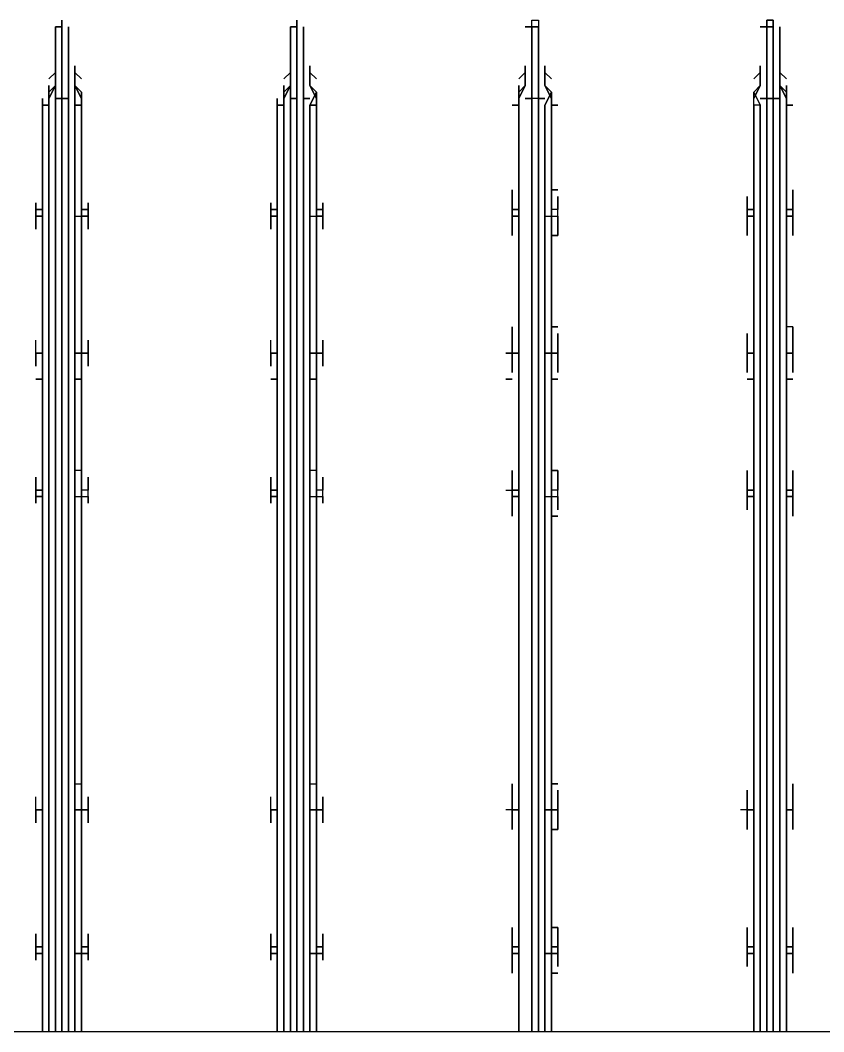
# Model space of a CAD drawing. Header units: metres. Extents: x 531759 to 532310, y 2674774 to 2675087.
# Drawn here: x 532120.488 to 532120.6583, y 2674973.2451 to 2674973.4595 of the extents above; entities that cross this region are included whole.
import ezdxf

# ---------------------------------------------------------------- set-up
doc = ezdxf.new("R2010")
doc.units = ezdxf.units.M
doc.header["$MEASUREMENT"] = 0
doc.layers.add('IDT', color=7, linetype='Continuous')

# ---------------------------------------------------------------- blocks, each defined once
blk = doc.blocks.new('IDT')
at = {"layer": 'IDT', "color": 0, "lineweight": 25}
for p, q in [((17.3158, 14.51376), (17.78054, 14.51376)), ((17.45688, 14.31735), (17.45688, 14.51376)), ((17.45688, 14.51376), (17.45688, 14.31735)), ((17.45688, 14.31735), (17.45688, 14.51376)), ((17.45688, 14.51376), (17.45688, 14.31735)), ((17.45827, 14.51376), (17.45827, 14.31597)), ((17.45827, 14.31597), (17.45827, 14.51376)), ((17.45965, 14.31597), (17.45965, 14.51376)), ((17.45965, 14.51376), (17.45965, 14.31597)), ((17.46103, 14.31597), (17.46103, 14.51376)), ((17.46103, 14.51376), (17.46103, 14.31597)), ((17.46103, 14.31597), (17.46103, 14.51376)), ((17.46103, 14.51376), (17.46103, 14.31597)), ((17.46242, 14.31735), (17.46242, 14.51376)), ((17.46242, 14.51376), (17.46242, 14.31735)), ((17.4638, 14.31735), (17.4638, 14.51376)), ((17.4638, 14.51376), (17.4638, 14.31735)), ((17.50668, 14.31735), (17.50668, 14.51376)), ((17.50668, 14.51376), (17.50668, 14.31735)), ((17.50806, 14.51376), (17.50806, 14.31735)), ((17.50806, 14.31735), (17.50806, 14.51376)), ((17.50944, 14.51376), (17.50944, 14.31597)), ((17.50944, 14.31597), (17.50944, 14.51376)), ((17.50944, 14.51376), (17.50944, 14.31597)), ((17.50944, 14.51376), (17.50944, 14.31597)), ((17.51083, 14.31597), (17.51083, 14.51376)), ((17.51083, 14.51376), (17.51083, 14.31597)), ((17.51083, 14.51376), (17.51083, 14.31597)), ((17.51083, 14.31597), (17.51083, 14.51376)), ((17.51359, 14.31735), (17.51359, 14.51376)), ((17.51359, 14.51376), (17.51359, 14.31735)), ((17.51359, 14.31735), (17.51359, 14.51376)), ((17.51359, 14.51376), (17.51359, 14.31735)), ((17.55647, 14.31735), (17.55647, 14.51376)), ((17.55647, 14.51376), (17.55647, 14.31735)), ((17.55785, 14.31735), (17.55785, 14.51376)), ((17.55785, 14.51376), (17.55785, 14.31735)), ((17.55924, 14.31597), (17.55924, 14.51376)), ((17.55924, 14.51376), (17.55924, 14.31597)), ((17.56062, 14.51376), (17.56062, 14.31597)), ((17.56062, 14.31597), (17.56062, 14.51376)), ((17.56062, 14.51376), (17.56062, 14.31597)), ((17.56062, 14.31597), (17.56062, 14.51376)), ((17.562, 14.31597), (17.562, 14.51376)), ((17.562, 14.51376), (17.562, 14.31597)), ((17.56339, 14.51376), (17.56339, 14.31735)), ((17.56339, 14.31735), (17.56339, 14.51376)), ((17.56477, 14.31735), (17.56477, 14.51376)), ((17.56477, 14.51376), (17.56477, 14.31735)), ((17.60626, 14.31735), (17.60626, 14.51376)), ((17.60626, 14.51376), (17.60626, 14.31735)), ((17.60765, 14.31735), (17.60765, 14.51376)), ((17.60765, 14.51376), (17.60765, 14.31735)), ((17.60903, 14.31597), (17.60903, 14.51376)), ((17.60903, 14.51376), (17.60903, 14.31597)), ((17.61041, 14.51376), (17.61041, 14.31597)), ((17.61041, 14.31597), (17.61041, 14.51376)), ((17.61041, 14.51376), (17.61041, 14.31597)), ((17.61041, 14.31597), (17.61041, 14.51376)), ((17.6118, 14.31597), (17.6118, 14.51376)), ((17.6118, 14.51376), (17.6118, 14.31597)), ((17.61318, 14.51376), (17.61318, 14.31735)), ((17.61318, 14.31735), (17.61318, 14.51376)), ((17.61456, 14.31735), (17.61456, 14.51376)), ((17.61456, 14.51376), (17.61456, 14.31735)), ((17.4555, 14.49716), (17.4555, 14.50131)), ((17.4555, 14.50131), (17.4555, 14.49716)), ((17.4638, 14.49716), (17.4638, 14.50131)), ((17.4638, 14.50131), (17.4638, 14.49578)), ((17.50668, 14.50131), (17.50529, 14.50131)), ((17.50529, 14.50131), (17.50668, 14.50131)), ((17.50668, 14.50131), (17.50668, 14.49716)), ((17.50668, 14.49716), (17.50668, 14.50131)), ((17.51498, 14.49716), (17.51498, 14.50131)), ((17.51498, 14.50131), (17.51498, 14.49716)), ((17.55647, 14.49716), (17.55647, 14.50131)), ((17.55647, 14.50131), (17.55647, 14.49716)), ((17.56477, 14.49578), (17.56477, 14.50131)), ((17.56477, 14.50131), (17.56477, 14.49716)), ((17.60626, 14.49716), (17.60626, 14.50131)), ((17.60626, 14.50131), (17.60626, 14.49716)), ((17.61456, 14.49578), (17.61456, 14.50131)), ((17.61456, 14.50131), (17.61456, 14.49716)), ((17.4555, 14.49855), (17.4555, 14.49993)), ((17.4555, 14.49993), (17.4555, 14.49855)), ((17.46518, 14.49855), (17.46518, 14.49993)), ((17.46518, 14.49993), (17.46518, 14.49855)), ((17.50529, 14.49855), (17.50529, 14.49993)), ((17.50529, 14.49993), (17.50529, 14.49855)), ((17.51498, 14.49993), (17.51498, 14.49855)), ((17.51498, 14.49855), (17.51498, 14.49993)), ((17.55647, 14.49855), (17.55647, 14.49993)), ((17.55647, 14.49993), (17.55647, 14.49855)), ((17.56477, 14.49993), (17.56477, 14.49855)), ((17.56477, 14.49855), (17.56477, 14.49993)), ((17.60626, 14.49855), (17.60626, 14.49993)), ((17.60626, 14.49993), (17.60626, 14.49855)), ((17.61456, 14.49993), (17.61456, 14.49855)), ((17.61456, 14.49855), (17.61456, 14.49993)), ((17.4555, 14.49855), (17.4555, 14.49716)), ((17.4555, 14.49716), (17.4555, 14.49855)), ((17.4555, 14.49301), (17.4555, 14.49716)), ((17.4555, 14.49716), (17.45688, 14.49716)), ((17.45688, 14.49716), (17.4555, 14.49716)), ((17.4555, 14.49716), (17.45688, 14.49716)), ((17.45688, 14.49716), (17.4555, 14.49716)), ((17.4555, 14.49716), (17.4555, 14.49578)), ((17.4555, 14.49716), (17.4555, 14.49578)), ((17.4555, 14.49578), (17.4555, 14.49716)), ((17.4638, 14.49578), (17.4638, 14.49716)), ((17.4638, 14.49716), (17.46518, 14.49716)), ((17.46518, 14.49716), (17.4638, 14.49716)), ((17.46518, 14.49716), (17.46518, 14.49855)), ((17.46518, 14.49855), (17.46518, 14.49716)), ((17.46518, 14.49578), (17.46518, 14.49716)), ((17.46518, 14.49716), (17.46518, 14.49578)), ((17.50529, 14.49855), (17.50529, 14.49716)), ((17.50529, 14.49716), (17.50529, 14.49855)), ((17.50529, 14.49578), (17.50529, 14.49716)), ((17.50529, 14.49716), (17.50529, 14.49578)), ((17.50668, 14.49716), (17.50529, 14.49716)), ((17.50529, 14.49716), (17.50668, 14.49716)), ((17.50668, 14.49163), (17.50668, 14.49716)), ((17.50668, 14.49716), (17.50806, 14.49716)), ((17.50806, 14.49716), (17.50668, 14.49716)), ((17.50668, 14.49716), (17.50668, 14.49163)), ((17.51359, 14.49716), (17.51498, 14.49716)), ((17.51498, 14.49716), (17.51359, 14.49716)), ((17.51498, 14.49578), (17.51498, 14.49855)), ((17.51498, 14.49855), (17.51498, 14.49716)), ((17.51498, 14.49716), (17.51498, 14.49578)), ((17.51498, 14.49716), (17.51498, 14.49578)), ((17.51498, 14.49301), (17.51498, 14.49716)), ((17.55509, 14.49716), (17.55509, 14.49855)), ((17.55509, 14.49855), (17.55509, 14.49716)), ((17.55509, 14.49578), (17.55509, 14.49716)), ((17.55509, 14.49716), (17.55647, 14.49716)), ((17.55647, 14.49716), (17.55509, 14.49716)), ((17.55509, 14.49716), (17.55509, 14.49578)), ((17.55785, 14.49716), (17.55647, 14.49716)), ((17.55647, 14.49716), (17.55785, 14.49716)), ((17.55647, 14.49716), (17.55647, 14.49163)), ((17.55647, 14.49163), (17.55647, 14.49716)), ((17.56477, 14.49716), (17.56477, 14.49578)), ((17.56477, 14.49716), (17.56615, 14.49716)), ((17.56615, 14.49716), (17.56477, 14.49716)), ((17.56615, 14.49716), (17.56615, 14.49855)), ((17.56615, 14.49855), (17.56615, 14.49716)), ((17.56615, 14.49578), (17.56615, 14.49716)), ((17.56615, 14.49716), (17.56615, 14.49578)), ((17.60488, 14.49716), (17.60488, 14.49855)), ((17.60488, 14.49855), (17.60488, 14.49716)), ((17.60488, 14.49578), (17.60488, 14.49716)), ((17.60488, 14.49716), (17.60626, 14.49716)), ((17.60626, 14.49716), (17.60488, 14.49716)), ((17.60488, 14.49716), (17.60488, 14.49578)), ((17.60765, 14.49716), (17.60626, 14.49716)), ((17.60626, 14.49716), (17.60765, 14.49716)), ((17.60626, 14.49716), (17.60626, 14.49163)), ((17.60626, 14.49163), (17.60626, 14.49716)), ((17.61456, 14.49716), (17.61456, 14.49578)), ((17.61456, 14.49716), (17.61595, 14.49716)), ((17.61595, 14.49716), (17.61456, 14.49716)), ((17.61595, 14.49716), (17.61595, 14.49855)), ((17.61595, 14.49855), (17.61595, 14.49716)), ((17.61595, 14.49578), (17.61595, 14.49716)), ((17.61595, 14.49716), (17.61595, 14.49578)), ((17.4555, 14.49163), (17.4555, 14.49578)), ((17.4555, 14.49578), (17.4555, 14.49163)), ((17.4555, 14.49578), (17.4555, 14.49301)), ((17.4555, 14.49578), (17.45688, 14.49578)), ((17.45688, 14.49578), (17.4555, 14.49578)), ((17.4638, 14.49163), (17.4638, 14.49578)), ((17.4638, 14.49578), (17.46518, 14.49578)), ((17.46518, 14.49578), (17.4638, 14.49578)), ((17.4638, 14.49578), (17.4638, 14.49163)), ((17.46518, 14.49301), (17.46518, 14.49578)), ((17.46518, 14.49578), (17.46518, 14.49301)), ((17.50668, 14.49578), (17.50529, 14.49578)), ((17.50529, 14.49578), (17.50529, 14.49301)), ((17.50529, 14.49301), (17.50529, 14.49578)), ((17.50529, 14.49578), (17.50668, 14.49578)), ((17.51498, 14.49578), (17.51359, 14.49578)), ((17.51359, 14.49578), (17.51498, 14.49578)), ((17.51498, 14.49578), (17.51498, 14.49163)), ((17.51498, 14.49301), (17.51498, 14.49578)), ((17.51498, 14.49578), (17.51498, 14.49163)), ((17.55647, 14.49578), (17.55509, 14.49578)), ((17.55509, 14.49578), (17.55509, 14.49301)), ((17.55509, 14.49301), (17.55509, 14.49578)), ((17.55509, 14.49578), (17.55647, 14.49578)), ((17.56477, 14.49578), (17.56615, 14.49578)), ((17.56615, 14.49578), (17.56477, 14.49578)), ((17.56477, 14.49578), (17.56477, 14.49163)), ((17.56477, 14.49163), (17.56477, 14.49578)), ((17.56615, 14.49301), (17.56615, 14.49578)), ((17.56615, 14.49578), (17.56615, 14.49301)), ((17.60626, 14.49578), (17.60488, 14.49578)), ((17.60488, 14.49578), (17.60488, 14.49301)), ((17.60488, 14.49301), (17.60488, 14.49578)), ((17.60488, 14.49578), (17.60626, 14.49578)), ((17.61456, 14.49578), (17.61595, 14.49578)), ((17.61595, 14.49578), (17.61456, 14.49578)), ((17.61456, 14.49578), (17.61456, 14.49163)), ((17.61456, 14.49163), (17.61456, 14.49578)), ((17.61595, 14.49301), (17.61595, 14.49578)), ((17.61595, 14.49578), (17.61595, 14.49301)), ((17.4555, 14.49163), (17.4555, 14.49301)), ((17.4555, 14.49301), (17.4555, 14.49163)), ((17.46518, 14.49301), (17.46518, 14.49163)), ((17.46518, 14.49163), (17.46518, 14.49301)), ((17.50529, 14.49301), (17.50529, 14.49163)), ((17.50529, 14.49163), (17.50529, 14.49301)), ((17.51498, 14.49163), (17.51498, 14.49301)), ((17.51498, 14.49163), (17.51498, 14.49301)), ((17.55647, 14.49163), (17.55647, 14.49301)), ((17.55647, 14.49301), (17.55647, 14.49163)), ((17.56477, 14.49301), (17.56477, 14.49163)), ((17.56477, 14.49163), (17.56477, 14.49301)), ((17.60626, 14.49163), (17.60626, 14.49301)), ((17.60626, 14.49301), (17.60626, 14.49163)), ((17.61456, 14.49301), (17.61456, 14.49163)), ((17.61456, 14.49163), (17.61456, 14.49301)), ((17.50529, 14.49163), (17.50668, 14.49163)), ((17.50668, 14.49163), (17.50529, 14.49163)), ((17.4555, 14.46673), (17.4555, 14.47088)), ((17.4555, 14.47088), (17.4555, 14.46673)), ((17.4555, 14.4695), (17.4555, 14.47088)), ((17.4555, 14.47088), (17.4555, 14.4695)), ((17.4555, 14.4695), (17.4555, 14.46673)), ((17.4555, 14.46673), (17.4555, 14.4695)), ((17.4638, 14.46673), (17.4638, 14.47088)), ((17.4638, 14.47088), (17.4638, 14.46673)), ((17.46518, 14.4695), (17.46518, 14.47088)), ((17.46518, 14.47088), (17.46518, 14.4695)), ((17.46518, 14.46673), (17.46518, 14.4695)), ((17.46518, 14.4695), (17.46518, 14.46673)), ((17.50668, 14.47088), (17.50529, 14.47088)), ((17.50529, 14.47088), (17.50668, 14.47088)), ((17.50529, 14.4695), (17.50529, 14.47088)), ((17.50529, 14.47088), (17.50529, 14.4695)), ((17.50529, 14.4695), (17.50529, 14.46673)), ((17.50529, 14.46673), (17.50529, 14.4695)), ((17.50668, 14.47088), (17.50668, 14.46673)), ((17.50668, 14.46673), (17.50668, 14.47088)), ((17.51498, 14.46673), (17.51498, 14.47088)), ((17.51498, 14.47088), (17.51498, 14.4695)), ((17.51498, 14.4695), (17.51498, 14.47088)), ((17.51498, 14.47088), (17.51498, 14.46673)), ((17.51498, 14.46673), (17.51498, 14.4695)), ((17.51498, 14.4695), (17.51498, 14.46673)), ((17.55509, 14.46673), (17.55509, 14.4695)), ((17.55509, 14.4695), (17.55509, 14.46673)), ((17.55647, 14.4695), (17.55647, 14.47088)), ((17.55647, 14.47088), (17.55647, 14.46673)), ((17.55647, 14.46673), (17.55647, 14.47088)), ((17.55647, 14.47088), (17.55647, 14.4695)), ((17.56477, 14.47088), (17.56477, 14.4695)), ((17.56477, 14.4695), (17.56477, 14.47088)), ((17.56477, 14.46673), (17.56477, 14.47088)), ((17.56477, 14.47088), (17.56477, 14.46673)), ((17.56615, 14.46673), (17.56615, 14.4695)), ((17.56615, 14.4695), (17.56615, 14.46673)), ((17.60488, 14.46673), (17.60488, 14.4695)), ((17.60488, 14.4695), (17.60488, 14.46673)), ((17.60626, 14.4695), (17.60626, 14.47088)), ((17.60626, 14.47088), (17.60626, 14.46673)), ((17.60626, 14.46673), (17.60626, 14.47088)), ((17.60626, 14.47088), (17.60626, 14.4695)), ((17.61456, 14.47088), (17.61456, 14.4695)), ((17.61456, 14.4695), (17.61456, 14.47088)), ((17.61456, 14.46673), (17.61456, 14.47088)), ((17.61456, 14.47088), (17.61456, 14.46673)), ((17.61595, 14.46673), (17.61595, 14.4695)), ((17.61595, 14.4695), (17.61595, 14.46673)), ((17.45688, 14.46673), (17.4555, 14.46673)), ((17.4555, 14.46673), (17.45688, 14.46673)), ((17.4555, 14.46673), (17.45688, 14.46673)), ((17.4555, 14.46673), (17.45688, 14.46673)), ((17.4555, 14.46673), (17.4555, 14.4612)), ((17.4555, 14.4612), (17.4555, 14.46673)), ((17.4555, 14.46673), (17.45688, 14.46673)), ((17.45688, 14.46673), (17.4555, 14.46673)), ((17.4555, 14.46673), (17.4555, 14.46397)), ((17.4555, 14.46397), (17.4555, 14.46673)), ((17.4555, 14.46673), (17.45688, 14.46673)), ((17.4555, 14.46673), (17.45688, 14.46673)), ((17.4638, 14.4612), (17.4638, 14.46673)), ((17.4638, 14.46673), (17.4638, 14.4612)), ((17.46518, 14.46673), (17.4638, 14.46673)), ((17.4638, 14.46673), (17.46518, 14.46673)), ((17.46518, 14.46673), (17.4638, 14.46673)), ((17.4638, 14.46673), (17.46518, 14.46673)), ((17.46518, 14.46673), (17.46518, 14.46397)), ((17.46518, 14.46397), (17.46518, 14.46673)), ((17.46518, 14.46673), (17.46657, 14.46673)), ((17.50668, 14.46673), (17.50529, 14.46673)), ((17.50529, 14.46673), (17.50668, 14.46673)), ((17.50529, 14.46397), (17.50529, 14.46673)), ((17.50529, 14.46673), (17.50668, 14.46673)), ((17.50668, 14.46673), (17.50529, 14.46673)), ((17.50529, 14.46673), (17.50529, 14.46397)), ((17.50668, 14.46673), (17.50806, 14.46673)), ((17.50806, 14.46673), (17.50668, 14.46673)), ((17.50668, 14.4612), (17.50668, 14.46673)), ((17.50668, 14.46673), (17.50806, 14.46673)), ((17.50806, 14.46673), (17.50668, 14.46673)), ((17.50668, 14.46673), (17.50668, 14.4612)), ((17.51359, 14.46673), (17.51498, 14.46673)), ((17.51498, 14.46673), (17.51359, 14.46673)), ((17.51359, 14.46673), (17.51498, 14.46673)), ((17.51498, 14.46673), (17.51359, 14.46673)), ((17.51498, 14.46673), (17.51498, 14.4612)), ((17.51498, 14.4612), (17.51498, 14.46673)), ((17.51498, 14.46673), (17.51636, 14.46673)), ((17.51498, 14.46673), (17.51498, 14.46397)), ((17.51498, 14.46673), (17.51636, 14.46673)), ((17.51498, 14.46673), (17.51498, 14.46397)), ((17.55509, 14.46397), (17.55509, 14.46673)), ((17.55509, 14.46673), (17.55647, 14.46673)), ((17.55647, 14.46673), (17.55509, 14.46673)), ((17.55509, 14.46673), (17.55509, 14.46397)), ((17.55647, 14.46673), (17.55509, 14.46673)), ((17.55509, 14.46673), (17.55647, 14.46673)), ((17.55647, 14.46673), (17.55785, 14.46673)), ((17.55785, 14.46673), (17.55647, 14.46673)), ((17.55647, 14.4612), (17.55647, 14.46673)), ((17.55647, 14.46673), (17.55785, 14.46673)), ((17.55785, 14.46673), (17.55647, 14.46673)), ((17.55647, 14.46673), (17.55647, 14.4612)), ((17.56477, 14.46673), (17.56615, 14.46673)), ((17.56615, 14.46673), (17.56477, 14.46673)), ((17.56477, 14.46673), (17.56477, 14.4612)), ((17.56477, 14.4612), (17.56477, 14.46673)), ((17.56615, 14.46673), (17.56477, 14.46673)), ((17.56477, 14.46673), (17.56615, 14.46673)), ((17.56615, 14.46673), (17.56477, 14.46673)), ((17.56615, 14.46673), (17.56615, 14.46397)), ((17.56615, 14.46673), (17.56615, 14.46397)), ((17.60488, 14.46397), (17.60488, 14.46673)), ((17.60488, 14.46673), (17.60626, 14.46673)), ((17.60626, 14.46673), (17.60488, 14.46673)), ((17.60488, 14.46673), (17.60488, 14.46397)), ((17.60626, 14.46673), (17.60488, 14.46673)), ((17.60488, 14.46673), (17.60626, 14.46673)), ((17.60626, 14.46673), (17.60765, 14.46673)), ((17.60765, 14.46673), (17.60626, 14.46673)), ((17.60626, 14.4612), (17.60626, 14.46673)), ((17.60626, 14.46673), (17.60765, 14.46673)), ((17.60765, 14.46673), (17.60626, 14.46673)), ((17.60626, 14.46673), (17.60626, 14.4612)), ((17.61456, 14.46673), (17.61595, 14.46673)), ((17.61595, 14.46673), (17.61456, 14.46673)), ((17.61456, 14.46673), (17.61456, 14.4612)), ((17.61456, 14.4612), (17.61456, 14.46673)), ((17.61595, 14.46673), (17.61456, 14.46673)), ((17.61456, 14.46673), (17.61595, 14.46673)), ((17.61595, 14.46673), (17.61456, 14.46673)), ((17.61595, 14.46673), (17.61595, 14.46397)), ((17.61595, 14.46673), (17.61595, 14.46397)), ((17.4555, 14.46397), (17.4555, 14.46258)), ((17.4555, 14.46258), (17.4555, 14.46397)), ((17.46518, 14.46397), (17.46518, 14.46258)), ((17.46518, 14.46258), (17.46518, 14.46397)), ((17.50529, 14.46397), (17.50529, 14.46258)), ((17.50529, 14.46258), (17.50529, 14.46397)), ((17.51498, 14.46258), (17.51498, 14.46397)), ((17.51498, 14.46258), (17.51498, 14.46397)), ((17.55647, 14.46258), (17.55647, 14.46397)), ((17.55647, 14.46397), (17.55647, 14.46258)), ((17.56477, 14.46397), (17.56477, 14.46258)), ((17.56477, 14.46258), (17.56477, 14.46397)), ((17.60626, 14.46258), (17.60626, 14.46397)), ((17.60626, 14.46397), (17.60626, 14.46258)), ((17.61456, 14.46397), (17.61456, 14.46258)), ((17.61456, 14.46258), (17.61456, 14.46397)), ((17.50668, 14.4612), (17.50529, 14.4612)), ((17.50529, 14.4612), (17.50668, 14.4612)), ((17.55785, 14.4612), (17.55647, 14.4612)), ((17.60765, 14.4612), (17.60626, 14.4612)), ((17.4555, 14.40034), (17.4555, 14.40449)), ((17.4555, 14.40449), (17.4555, 14.40034)), ((17.4555, 14.40172), (17.4555, 14.40311)), ((17.4555, 14.40311), (17.4555, 14.40172)), ((17.4638, 14.40034), (17.4638, 14.40449)), ((17.4638, 14.40449), (17.4638, 14.40034)), ((17.46518, 14.40172), (17.46518, 14.40311)), ((17.46518, 14.40311), (17.46518, 14.40172)), ((17.50668, 14.40449), (17.50529, 14.40449)), ((17.50529, 14.40449), (17.50668, 14.40449)), ((17.50529, 14.40172), (17.50529, 14.40311)), ((17.50529, 14.40311), (17.50529, 14.40172)), ((17.50668, 14.40034), (17.50668, 14.40449)), ((17.50668, 14.40449), (17.50668, 14.40034)), ((17.51498, 14.40034), (17.51498, 14.40449)), ((17.51498, 14.40449), (17.51498, 14.40034)), ((17.51498, 14.40311), (17.51498, 14.40172)), ((17.51498, 14.40172), (17.51498, 14.40311)), ((17.55647, 14.40034), (17.55647, 14.40449)), ((17.55647, 14.40449), (17.55647, 14.40034)), ((17.55647, 14.40172), (17.55647, 14.40311)), ((17.55647, 14.40311), (17.55647, 14.40172)), ((17.56477, 14.40034), (17.56477, 14.40449)), ((17.56477, 14.40449), (17.56477, 14.40034)), ((17.56477, 14.40311), (17.56477, 14.40172)), ((17.56477, 14.40172), (17.56477, 14.40311)), ((17.60626, 14.40034), (17.60626, 14.40449)), ((17.60626, 14.40449), (17.60626, 14.40034)), ((17.60626, 14.40172), (17.60626, 14.40311)), ((17.60626, 14.40311), (17.60626, 14.40172)), ((17.61456, 14.40034), (17.61456, 14.40449)), ((17.61456, 14.40449), (17.61456, 14.40034)), ((17.61456, 14.40311), (17.61456, 14.40172)), ((17.61456, 14.40172), (17.61456, 14.40311)), ((17.4555, 14.40172), (17.4555, 14.40034)), ((17.4555, 14.40034), (17.4555, 14.40172)), ((17.46518, 14.40034), (17.46518, 14.40172)), ((17.46518, 14.40172), (17.46518, 14.40034)), ((17.50529, 14.40172), (17.50529, 14.40034)), ((17.50529, 14.40034), (17.50529, 14.40172)), ((17.51498, 14.40034), (17.51498, 14.40172)), ((17.51498, 14.40172), (17.51498, 14.40034)), ((17.55509, 14.40034), (17.55509, 14.40172)), ((17.55509, 14.40172), (17.55509, 14.40034)), ((17.56615, 14.40034), (17.56615, 14.40172)), ((17.56615, 14.40172), (17.56615, 14.40034)), ((17.60488, 14.40034), (17.60488, 14.40172)), ((17.60488, 14.40172), (17.60488, 14.40034)), ((17.61595, 14.40034), (17.61595, 14.40172)), ((17.61595, 14.40172), (17.61595, 14.40034)), ((17.4555, 14.39896), (17.4555, 14.40034)), ((17.4555, 14.40034), (17.45688, 14.40034)), ((17.45688, 14.40034), (17.4555, 14.40034)), ((17.4555, 14.40034), (17.45688, 14.40034)), ((17.45688, 14.40034), (17.4555, 14.40034)), ((17.4555, 14.40034), (17.4555, 14.39896)), ((17.4555, 14.40034), (17.4555, 14.39896)), ((17.4555, 14.39896), (17.4555, 14.40034)), ((17.4555, 14.39481), (17.4555, 14.39896)), ((17.4555, 14.39896), (17.4555, 14.39619)), ((17.4555, 14.39896), (17.45688, 14.39896)), ((17.45688, 14.39896), (17.4555, 14.39896)), ((17.4555, 14.39896), (17.4555, 14.39481)), ((17.4555, 14.39619), (17.4555, 14.39896)), ((17.4638, 14.39896), (17.4638, 14.40034)), ((17.4638, 14.40034), (17.4638, 14.39896)), ((17.4638, 14.40034), (17.46518, 14.40034)), ((17.46518, 14.40034), (17.4638, 14.40034)), ((17.4638, 14.39481), (17.4638, 14.39896)), ((17.4638, 14.39896), (17.46518, 14.39896)), ((17.46518, 14.39896), (17.4638, 14.39896)), ((17.4638, 14.39896), (17.4638, 14.39481)), ((17.46518, 14.39896), (17.46518, 14.40034)), ((17.46518, 14.40034), (17.46518, 14.39896)), ((17.46518, 14.39619), (17.46518, 14.39896)), ((17.46518, 14.39896), (17.46518, 14.39619)), ((17.50668, 14.40034), (17.50529, 14.40034)), ((17.50529, 14.40034), (17.50529, 14.39896)), ((17.50668, 14.40034), (17.50529, 14.40034)), ((17.50529, 14.40034), (17.50529, 14.39896)), ((17.50529, 14.39619), (17.50529, 14.39896)), ((17.50529, 14.39896), (17.50529, 14.39619)), ((17.50529, 14.39896), (17.50668, 14.39896)), ((17.50529, 14.39896), (17.50668, 14.39896)), ((17.50806, 14.40034), (17.50668, 14.40034)), ((17.50668, 14.39896), (17.50668, 14.40034)), ((17.50668, 14.39896), (17.50668, 14.40034)), ((17.50668, 14.39481), (17.50668, 14.39896)), ((17.50668, 14.39896), (17.50668, 14.39481)), ((17.51359, 14.40034), (17.51498, 14.40034)), ((17.51498, 14.40034), (17.51359, 14.40034)), ((17.51498, 14.39896), (17.51359, 14.39896)), ((17.51359, 14.39896), (17.51498, 14.39896)), ((17.51498, 14.39896), (17.51498, 14.40034)), ((17.51498, 14.40034), (17.51498, 14.39896)), ((17.51498, 14.39896), (17.51498, 14.40034)), ((17.51498, 14.40034), (17.51498, 14.39896)), ((17.51636, 14.39896), (17.51498, 14.39896)), ((17.51498, 14.39896), (17.51498, 14.39619)), ((17.51498, 14.39481), (17.51498, 14.39896)), ((17.51498, 14.39896), (17.51498, 14.39619)), ((17.51498, 14.39481), (17.51498, 14.39896)), ((17.55647, 14.40034), (17.55509, 14.40034)), ((17.55509, 14.40034), (17.55509, 14.39896)), ((17.55647, 14.40034), (17.55509, 14.40034)), ((17.55509, 14.40034), (17.55509, 14.39896)), ((17.55509, 14.39896), (17.55647, 14.39896)), ((17.55509, 14.39896), (17.55647, 14.39896)), ((17.55509, 14.39619), (17.55509, 14.39896)), ((17.55509, 14.39896), (17.55509, 14.39619)), ((17.55785, 14.40034), (17.55647, 14.40034)), ((17.55647, 14.39896), (17.55647, 14.40034)), ((17.55647, 14.40034), (17.55647, 14.39896)), ((17.55647, 14.39896), (17.55647, 14.39481)), ((17.55647, 14.39896), (17.55647, 14.39481)), ((17.56477, 14.40034), (17.56615, 14.40034)), ((17.56615, 14.40034), (17.56477, 14.40034)), ((17.56477, 14.40034), (17.56477, 14.39481)), ((17.56477, 14.39896), (17.56477, 14.40034)), ((17.56615, 14.39896), (17.56477, 14.39896)), ((17.56477, 14.39896), (17.56615, 14.39896)), ((17.56477, 14.39481), (17.56477, 14.39896)), ((17.56615, 14.40034), (17.56615, 14.39896)), ((17.56615, 14.39896), (17.56615, 14.40034)), ((17.56615, 14.39619), (17.56615, 14.39896)), ((17.56615, 14.39896), (17.56615, 14.39619)), ((17.60626, 14.40034), (17.60488, 14.40034)), ((17.60488, 14.40034), (17.60488, 14.39896)), ((17.60626, 14.40034), (17.60488, 14.40034)), ((17.60488, 14.40034), (17.60488, 14.39896)), ((17.60488, 14.39896), (17.60626, 14.39896)), ((17.60488, 14.39896), (17.60626, 14.39896)), ((17.60488, 14.39619), (17.60488, 14.39896)), ((17.60488, 14.39896), (17.60488, 14.39619)), ((17.60765, 14.40034), (17.60626, 14.40034)), ((17.60626, 14.39896), (17.60626, 14.40034)), ((17.60626, 14.40034), (17.60626, 14.39896)), ((17.60626, 14.39896), (17.60626, 14.39481)), ((17.60626, 14.39896), (17.60626, 14.39481)), ((17.61456, 14.40034), (17.61595, 14.40034)), ((17.61595, 14.40034), (17.61456, 14.40034)), ((17.61456, 14.40034), (17.61456, 14.39481)), ((17.61456, 14.39896), (17.61456, 14.40034)), ((17.61595, 14.39896), (17.61456, 14.39896)), ((17.61456, 14.39896), (17.61595, 14.39896)), ((17.61456, 14.39481), (17.61456, 14.39896)), ((17.61595, 14.40034), (17.61595, 14.39896)), ((17.61595, 14.39896), (17.61595, 14.40034)), ((17.61595, 14.39619), (17.61595, 14.39896)), ((17.61595, 14.39896), (17.61595, 14.39619)), ((17.4555, 14.39619), (17.4555, 14.39481)), ((17.4555, 14.39481), (17.4555, 14.39619)), ((17.46518, 14.39619), (17.46518, 14.39481)), ((17.46518, 14.39481), (17.46518, 14.39619)), ((17.50529, 14.39481), (17.50529, 14.39619)), ((17.50529, 14.39619), (17.50529, 14.39481)), ((17.51498, 14.39619), (17.51498, 14.39481)), ((17.51498, 14.39619), (17.51498, 14.39481)), ((17.55647, 14.39481), (17.55647, 14.39619)), ((17.55647, 14.39619), (17.55647, 14.39481)), ((17.56477, 14.39619), (17.56477, 14.39481)), ((17.56477, 14.39481), (17.56477, 14.39619)), ((17.60626, 14.39481), (17.60626, 14.39619)), ((17.60626, 14.39619), (17.60626, 14.39481)), ((17.61456, 14.39619), (17.61456, 14.39481)), ((17.61456, 14.39481), (17.61456, 14.39619)), ((17.50529, 14.39481), (17.50668, 14.39481)), ((17.50668, 14.39481), (17.50529, 14.39481)), ((17.55647, 14.39481), (17.55785, 14.39481)), ((17.60626, 14.39481), (17.60765, 14.39481)), ((17.45688, 14.37544), (17.4555, 14.37544)), ((17.4555, 14.37544), (17.45688, 14.37544)), ((17.46518, 14.37544), (17.4638, 14.37544)), ((17.4638, 14.37544), (17.46518, 14.37544)), ((17.50668, 14.37544), (17.50529, 14.37544)), ((17.50529, 14.37544), (17.50668, 14.37544)), ((17.51636, 14.37544), (17.51498, 14.37544)), ((17.51498, 14.37544), (17.51636, 14.37544)), ((17.55785, 14.37544), (17.55647, 14.37544)), ((17.55647, 14.37544), (17.55785, 14.37544)), ((17.56615, 14.37544), (17.56477, 14.37544)), ((17.56477, 14.37544), (17.56615, 14.37544)), ((17.60765, 14.37544), (17.60626, 14.37544)), ((17.60626, 14.37544), (17.60765, 14.37544)), ((17.61595, 14.37544), (17.61456, 14.37544)), ((17.61456, 14.37544), (17.61595, 14.37544)), ((17.4555, 14.37268), (17.4555, 14.37406)), ((17.4555, 14.37406), (17.4555, 14.36991)), ((17.4555, 14.36991), (17.4555, 14.37406)), ((17.4555, 14.37406), (17.4555, 14.37268)), ((17.4555, 14.36991), (17.4555, 14.37268)), ((17.4555, 14.37268), (17.4555, 14.36991)), ((17.4638, 14.36991), (17.4638, 14.37406)), ((17.4638, 14.37406), (17.4638, 14.36991)), ((17.46518, 14.37406), (17.46518, 14.37268)), ((17.46518, 14.37268), (17.46518, 14.37406)), ((17.46518, 14.36991), (17.46518, 14.37268)), ((17.46518, 14.37268), (17.46518, 14.36991)), ((17.50529, 14.37268), (17.50529, 14.37406)), ((17.50529, 14.37406), (17.50529, 14.37268)), ((17.50529, 14.37268), (17.50529, 14.36991)), ((17.50529, 14.36991), (17.50529, 14.37268)), ((17.50668, 14.36991), (17.50668, 14.37406)), ((17.50668, 14.37406), (17.50668, 14.36991)), ((17.51498, 14.37406), (17.51498, 14.37268)), ((17.51498, 14.37268), (17.51498, 14.37406)), ((17.51498, 14.37406), (17.51498, 14.36991)), ((17.51498, 14.36991), (17.51498, 14.37406)), ((17.51498, 14.37268), (17.51498, 14.36715)), ((17.51498, 14.36991), (17.51498, 14.37268)), ((17.55509, 14.36991), (17.55509, 14.37268)), ((17.55509, 14.37268), (17.55509, 14.36991)), ((17.55647, 14.36991), (17.55647, 14.37406)), ((17.55647, 14.37406), (17.55647, 14.37268)), ((17.55647, 14.37268), (17.55647, 14.37406)), ((17.55647, 14.37406), (17.55647, 14.36991)), ((17.56477, 14.37406), (17.56477, 14.37268)), ((17.56477, 14.37268), (17.56477, 14.37406)), ((17.56477, 14.36991), (17.56477, 14.37406)), ((17.56477, 14.37406), (17.56477, 14.36991)), ((17.56615, 14.36991), (17.56615, 14.37268)), ((17.56615, 14.37268), (17.56615, 14.36991)), ((17.60488, 14.36991), (17.60488, 14.37268)), ((17.60488, 14.37268), (17.60488, 14.36991)), ((17.60626, 14.36991), (17.60626, 14.37406)), ((17.60626, 14.37406), (17.60626, 14.37268)), ((17.60626, 14.37268), (17.60626, 14.37406)), ((17.60626, 14.37406), (17.60626, 14.36991)), ((17.61456, 14.37406), (17.61456, 14.37268)), ((17.61456, 14.37268), (17.61456, 14.37406)), ((17.61456, 14.36991), (17.61456, 14.37406)), ((17.61456, 14.37406), (17.61456, 14.36991)), ((17.61595, 14.36991), (17.61595, 14.37268)), ((17.61595, 14.37268), (17.61595, 14.36991)), ((17.4555, 14.36715), (17.4555, 14.36991)), ((17.4555, 14.36991), (17.45688, 14.36991)), ((17.45688, 14.36991), (17.4555, 14.36991)), ((17.4555, 14.36991), (17.45688, 14.36991)), ((17.45688, 14.36991), (17.4555, 14.36991)), ((17.4555, 14.36991), (17.45688, 14.36991)), ((17.45688, 14.36991), (17.4555, 14.36991)), ((17.4555, 14.36991), (17.4555, 14.36438)), ((17.4555, 14.36438), (17.4555, 14.36991)), ((17.4555, 14.36991), (17.45688, 14.36991)), ((17.45688, 14.36991), (17.4555, 14.36991)), ((17.4555, 14.36991), (17.4555, 14.36715)), ((17.4638, 14.36991), (17.46518, 14.36991)), ((17.46518, 14.36991), (17.4638, 14.36991)), ((17.4638, 14.36991), (17.46518, 14.36991)), ((17.46518, 14.36991), (17.4638, 14.36991)), ((17.4638, 14.36991), (17.4638, 14.36438)), ((17.4638, 14.36438), (17.4638, 14.36991)), ((17.4638, 14.36991), (17.46518, 14.36991)), ((17.46518, 14.36991), (17.46518, 14.36715)), ((17.46518, 14.36715), (17.46518, 14.36991)), ((17.50668, 14.36991), (17.50529, 14.36991)), ((17.50529, 14.36991), (17.50668, 14.36991)), ((17.50529, 14.36715), (17.50529, 14.36991)), ((17.50529, 14.36991), (17.50668, 14.36991)), ((17.50668, 14.36991), (17.50529, 14.36991)), ((17.50529, 14.36991), (17.50529, 14.36715)), ((17.50529, 14.36991), (17.50668, 14.36991)), ((17.50668, 14.36991), (17.50529, 14.36991)), ((17.50806, 14.36991), (17.50668, 14.36991)), ((17.50668, 14.36991), (17.50806, 14.36991)), ((17.50668, 14.36438), (17.50668, 14.36991)), ((17.50668, 14.36991), (17.50668, 14.36438)), ((17.51498, 14.36991), (17.51359, 14.36991)), ((17.51359, 14.36991), (17.51498, 14.36991)), ((17.51498, 14.36991), (17.51359, 14.36991)), ((17.51359, 14.36991), (17.51498, 14.36991)), ((17.51498, 14.36715), (17.51498, 14.36991)), ((17.51498, 14.36991), (17.51498, 14.36438)), ((17.51498, 14.36438), (17.51498, 14.36991)), ((17.51636, 14.36991), (17.51498, 14.36991)), ((17.51498, 14.36991), (17.51636, 14.36991)), ((17.55509, 14.36991), (17.55647, 14.36991)), ((17.55647, 14.36991), (17.55509, 14.36991)), ((17.55509, 14.36715), (17.55509, 14.36991)), ((17.55509, 14.36991), (17.55647, 14.36991)), ((17.55647, 14.36991), (17.55509, 14.36991)), ((17.55509, 14.36991), (17.55509, 14.36715)), ((17.55509, 14.36991), (17.55647, 14.36991)), ((17.55647, 14.36991), (17.55509, 14.36991)), ((17.55785, 14.36991), (17.55647, 14.36991)), ((17.55647, 14.36991), (17.55785, 14.36991)), ((17.55647, 14.36991), (17.55647, 14.36438)), ((17.55647, 14.36438), (17.55647, 14.36991)), ((17.56477, 14.36991), (17.56615, 14.36991)), ((17.56615, 14.36991), (17.56477, 14.36991)), ((17.56477, 14.36991), (17.56477, 14.36438)), ((17.56477, 14.36438), (17.56477, 14.36991)), ((17.56615, 14.36991), (17.56477, 14.36991)), ((17.56477, 14.36991), (17.56615, 14.36991)), ((17.56477, 14.36991), (17.56615, 14.36991)), ((17.56615, 14.36991), (17.56477, 14.36991)), ((17.56615, 14.36991), (17.56615, 14.36715)), ((17.56615, 14.36991), (17.56615, 14.36715)), ((17.60488, 14.36991), (17.60626, 14.36991)), ((17.60626, 14.36991), (17.60488, 14.36991)), ((17.60488, 14.36715), (17.60488, 14.36991)), ((17.60488, 14.36991), (17.60626, 14.36991)), ((17.60626, 14.36991), (17.60488, 14.36991)), ((17.60488, 14.36991), (17.60488, 14.36715)), ((17.60488, 14.36991), (17.60626, 14.36991)), ((17.60626, 14.36991), (17.60488, 14.36991)), ((17.60765, 14.36991), (17.60626, 14.36991)), ((17.60626, 14.36991), (17.60765, 14.36991)), ((17.60626, 14.36991), (17.60626, 14.36438)), ((17.60626, 14.36438), (17.60626, 14.36991)), ((17.61456, 14.36991), (17.61595, 14.36991)), ((17.61595, 14.36991), (17.61456, 14.36991)), ((17.61456, 14.36991), (17.61456, 14.36438)), ((17.61456, 14.36438), (17.61456, 14.36991)), ((17.61595, 14.36991), (17.61456, 14.36991)), ((17.61456, 14.36991), (17.61595, 14.36991)), ((17.61456, 14.36991), (17.61595, 14.36991)), ((17.61595, 14.36991), (17.61456, 14.36991)), ((17.61595, 14.36991), (17.61595, 14.36715)), ((17.61595, 14.36991), (17.61595, 14.36715)), ((17.4555, 14.36576), (17.4555, 14.36715)), ((17.4555, 14.36715), (17.4555, 14.36576)), ((17.46518, 14.36715), (17.46518, 14.36576)), ((17.46518, 14.36576), (17.46518, 14.36715)), ((17.50529, 14.36715), (17.50529, 14.36576)), ((17.50529, 14.36576), (17.50529, 14.36715)), ((17.51498, 14.36715), (17.51498, 14.36576)), ((17.51498, 14.36576), (17.51498, 14.36715)), ((17.55647, 14.36576), (17.55647, 14.36715)), ((17.55647, 14.36715), (17.55647, 14.36576)), ((17.56477, 14.36715), (17.56477, 14.36576)), ((17.56477, 14.36576), (17.56477, 14.36715)), ((17.60626, 14.36576), (17.60626, 14.36715)), ((17.60626, 14.36715), (17.60626, 14.36576)), ((17.61456, 14.36715), (17.61456, 14.36576)), ((17.61456, 14.36576), (17.61456, 14.36715)), ((17.4555, 14.36438), (17.45688, 14.36438)), ((17.50668, 14.36438), (17.50529, 14.36438)), ((17.50529, 14.36438), (17.50668, 14.36438)), ((17.4555, 14.34087), (17.4555, 14.34502)), ((17.4555, 14.34502), (17.4555, 14.34363)), ((17.4555, 14.34087), (17.4555, 14.34502)), ((17.4555, 14.34502), (17.4555, 14.34363)), ((17.4638, 14.34087), (17.4638, 14.34502)), ((17.4638, 14.34502), (17.4638, 14.33948)), ((17.46518, 14.34363), (17.46518, 14.34502)), ((17.46518, 14.34502), (17.46518, 14.34363)), ((17.50529, 14.34363), (17.50529, 14.34502)), ((17.50529, 14.34502), (17.50529, 14.34363)), ((17.50668, 14.34502), (17.50529, 14.34502)), ((17.50529, 14.34502), (17.50668, 14.34502)), ((17.50668, 14.34087), (17.50668, 14.34502)), ((17.50668, 14.34502), (17.50668, 14.34087)), ((17.51498, 14.34502), (17.51498, 14.34363)), ((17.51498, 14.34363), (17.51498, 14.34502)), ((17.51498, 14.34502), (17.51498, 14.34087)), ((17.51498, 14.34087), (17.51498, 14.34502)), ((17.55647, 14.34363), (17.55647, 14.34502)), ((17.55647, 14.34502), (17.55647, 14.34363)), ((17.55647, 14.34087), (17.55647, 14.34502)), ((17.55647, 14.34502), (17.55647, 14.34087)), ((17.56477, 14.33948), (17.56477, 14.34502)), ((17.56477, 14.34502), (17.56477, 14.34363)), ((17.56477, 14.34363), (17.56477, 14.34502)), ((17.56477, 14.34502), (17.56477, 14.34087)), ((17.60626, 14.34363), (17.60626, 14.34502)), ((17.60626, 14.34502), (17.60626, 14.34363)), ((17.60626, 14.34087), (17.60626, 14.34502)), ((17.60626, 14.34502), (17.60626, 14.34087)), ((17.61456, 14.33948), (17.61456, 14.34502)), ((17.61456, 14.34502), (17.61456, 14.34363)), ((17.61456, 14.34363), (17.61456, 14.34502)), ((17.61456, 14.34502), (17.61456, 14.34087)), ((17.4555, 14.34363), (17.4555, 14.34087)), ((17.4555, 14.34363), (17.4555, 14.34087)), ((17.46518, 14.34087), (17.46518, 14.34363)), ((17.46518, 14.34363), (17.46518, 14.34087)), ((17.50529, 14.34363), (17.50529, 14.34087)), ((17.50529, 14.34087), (17.50529, 14.34363)), ((17.51498, 14.34087), (17.51498, 14.34363)), ((17.51498, 14.34363), (17.51498, 14.34087)), ((17.55509, 14.34087), (17.55509, 14.34363)), ((17.55509, 14.34363), (17.55509, 14.34087)), ((17.56615, 14.34087), (17.56615, 14.34363)), ((17.56615, 14.34363), (17.56615, 14.34087)), ((17.60488, 14.34087), (17.60488, 14.34363)), ((17.60488, 14.34363), (17.60488, 14.34087)), ((17.61595, 14.34087), (17.61595, 14.34363)), ((17.61595, 14.34363), (17.61595, 14.34087)), ((17.4555, 14.33948), (17.4555, 14.34087)), ((17.4555, 14.34087), (17.4555, 14.33948)), ((17.4555, 14.33948), (17.4555, 14.34087)), ((17.4555, 14.34087), (17.45688, 14.34087)), ((17.45688, 14.34087), (17.4555, 14.34087)), ((17.4555, 14.34087), (17.45688, 14.34087)), ((17.45688, 14.34087), (17.4555, 14.34087)), ((17.4555, 14.34087), (17.4555, 14.33948)), ((17.4638, 14.34087), (17.46518, 14.34087)), ((17.46518, 14.34087), (17.4638, 14.34087)), ((17.4638, 14.33948), (17.4638, 14.34087)), ((17.46518, 14.33948), (17.46518, 14.34087)), ((17.46518, 14.34087), (17.46518, 14.33948)), ((17.50668, 14.34087), (17.50529, 14.34087)), ((17.50529, 14.34087), (17.50529, 14.33948)), ((17.50668, 14.34087), (17.50529, 14.34087)), ((17.50529, 14.34087), (17.50529, 14.33948)), ((17.50806, 14.34087), (17.50668, 14.34087)), ((17.50668, 14.33948), (17.50668, 14.34087)), ((17.50668, 14.33533), (17.50668, 14.34087)), ((17.51498, 14.34087), (17.51359, 14.34087)), ((17.51359, 14.34087), (17.51498, 14.34087)), ((17.51498, 14.34087), (17.51498, 14.33948)), ((17.51498, 14.33948), (17.51498, 14.34087)), ((17.51498, 14.3381), (17.51498, 14.34087)), ((17.51498, 14.34087), (17.51498, 14.33948)), ((17.55647, 14.34087), (17.55509, 14.34087)), ((17.55509, 14.34087), (17.55509, 14.33948)), ((17.55509, 14.33948), (17.55509, 14.34087)), ((17.55509, 14.34087), (17.55647, 14.34087)), ((17.55785, 14.34087), (17.55647, 14.34087)), ((17.55647, 14.34087), (17.55647, 14.33948)), ((17.55647, 14.33533), (17.55647, 14.34087)), ((17.56477, 14.34087), (17.56477, 14.33533)), ((17.56477, 14.34087), (17.56615, 14.34087)), ((17.56615, 14.34087), (17.56477, 14.34087)), ((17.56615, 14.33948), (17.56615, 14.34087)), ((17.56615, 14.34087), (17.56615, 14.33948)), ((17.60626, 14.34087), (17.60488, 14.34087)), ((17.60488, 14.34087), (17.60488, 14.33948)), ((17.60488, 14.33948), (17.60488, 14.34087)), ((17.60488, 14.34087), (17.60626, 14.34087)), ((17.60765, 14.34087), (17.60626, 14.34087)), ((17.60626, 14.34087), (17.60626, 14.33948)), ((17.60626, 14.33533), (17.60626, 14.34087)), ((17.61456, 14.34087), (17.61456, 14.33533)), ((17.61456, 14.34087), (17.61595, 14.34087)), ((17.61595, 14.34087), (17.61456, 14.34087)), ((17.61595, 14.33948), (17.61595, 14.34087)), ((17.61595, 14.34087), (17.61595, 14.33948)), ((17.4555, 14.33948), (17.4555, 14.33533)), ((17.4555, 14.33533), (17.4555, 14.33948)), ((17.4555, 14.33948), (17.4555, 14.3381)), ((17.4555, 14.3381), (17.4555, 14.33948)), ((17.45688, 14.33948), (17.4555, 14.33948)), ((17.4555, 14.33948), (17.45688, 14.33948)), ((17.4638, 14.33533), (17.4638, 14.33948)), ((17.4638, 14.33948), (17.4638, 14.33533)), ((17.4638, 14.33948), (17.46518, 14.33948)), ((17.46518, 14.33948), (17.4638, 14.33948)), ((17.46518, 14.3381), (17.46518, 14.33948)), ((17.46518, 14.33948), (17.46518, 14.3381)), ((17.50529, 14.33948), (17.50529, 14.3381)), ((17.50529, 14.3381), (17.50529, 14.33948)), ((17.50529, 14.33948), (17.50668, 14.33948)), ((17.50529, 14.33948), (17.50668, 14.33948)), ((17.50668, 14.33948), (17.50668, 14.33533)), ((17.51498, 14.33948), (17.51359, 14.33948)), ((17.51359, 14.33948), (17.51498, 14.33948)), ((17.51498, 14.33948), (17.51498, 14.33533)), ((17.51498, 14.33533), (17.51498, 14.33948)), ((17.51498, 14.33948), (17.51498, 14.3381)), ((17.55509, 14.33948), (17.55509, 14.3381)), ((17.55509, 14.3381), (17.55509, 14.33948)), ((17.55509, 14.33948), (17.55647, 14.33948)), ((17.55647, 14.33948), (17.55509, 14.33948)), ((17.55647, 14.33948), (17.55647, 14.33533)), ((17.56477, 14.33533), (17.56477, 14.33948)), ((17.56477, 14.33948), (17.56615, 14.33948)), ((17.56615, 14.33948), (17.56477, 14.33948)), ((17.56615, 14.3381), (17.56615, 14.33948)), ((17.56615, 14.33948), (17.56615, 14.3381)), ((17.60488, 14.33948), (17.60488, 14.3381)), ((17.60488, 14.3381), (17.60488, 14.33948)), ((17.60488, 14.33948), (17.60626, 14.33948)), ((17.60626, 14.33948), (17.60488, 14.33948)), ((17.60626, 14.33948), (17.60626, 14.33533)), ((17.61456, 14.33533), (17.61456, 14.33948)), ((17.61456, 14.33948), (17.61595, 14.33948)), ((17.61595, 14.33948), (17.61456, 14.33948)), ((17.61595, 14.3381), (17.61595, 14.33948)), ((17.61595, 14.33948), (17.61595, 14.3381)), ((17.4555, 14.3381), (17.4555, 14.33672)), ((17.4555, 14.33672), (17.4555, 14.3381)), ((17.46518, 14.3381), (17.46518, 14.33672)), ((17.46518, 14.33672), (17.46518, 14.3381)), ((17.50529, 14.3381), (17.50529, 14.33672)), ((17.50529, 14.33672), (17.50529, 14.3381)), ((17.51498, 14.3381), (17.51498, 14.33672)), ((17.51498, 14.33672), (17.51498, 14.3381)), ((17.55647, 14.33672), (17.55647, 14.3381)), ((17.55647, 14.3381), (17.55647, 14.33672)), ((17.56477, 14.3381), (17.56477, 14.33672)), ((17.56477, 14.33672), (17.56477, 14.3381)), ((17.60626, 14.33672), (17.60626, 14.3381)), ((17.60626, 14.3381), (17.60626, 14.33672)), ((17.61456, 14.3381), (17.61456, 14.33672)), ((17.61456, 14.33672), (17.61456, 14.3381)), ((17.50668, 14.33533), (17.50529, 14.33533)), ((17.50529, 14.33533), (17.50668, 14.33533)), ((17.45688, 14.31735), (17.4555, 14.31735)), ((17.4555, 14.31735), (17.45688, 14.31735)), ((17.45688, 14.31597), (17.45688, 14.31735)), ((17.45688, 14.31735), (17.45688, 14.3132)), ((17.45688, 14.3132), (17.45688, 14.31735)), ((17.45688, 14.31735), (17.45688, 14.31597)), ((17.4638, 14.31459), (17.46242, 14.31735)), ((17.46242, 14.31735), (17.4638, 14.31735)), ((17.4638, 14.31459), (17.46242, 14.31735)), ((17.46242, 14.31735), (17.4638, 14.31735)), ((17.4638, 14.31735), (17.4638, 14.31597)), ((17.4638, 14.31735), (17.4638, 14.31597)), ((17.50668, 14.31735), (17.50529, 14.31735)), ((17.50529, 14.31735), (17.50668, 14.31735)), ((17.50668, 14.31735), (17.50668, 14.31597)), ((17.50668, 14.31597), (17.50668, 14.31735)), ((17.50668, 14.31459), (17.50806, 14.31735)), ((17.50806, 14.31735), (17.50668, 14.31459)), ((17.51359, 14.31597), (17.51359, 14.31735)), ((17.51359, 14.31735), (17.51359, 14.3132)), ((17.51359, 14.3132), (17.51359, 14.31735)), ((17.51359, 14.31735), (17.51359, 14.31597)), ((17.51498, 14.31735), (17.51359, 14.31735)), ((17.51359, 14.31735), (17.51498, 14.31735)), ((17.55647, 14.31459), (17.55785, 14.31735)), ((17.55785, 14.31735), (17.55647, 14.31735)), ((17.55647, 14.31735), (17.55647, 14.31597)), ((17.55647, 14.31597), (17.55647, 14.31735)), ((17.55647, 14.31735), (17.55785, 14.31735)), ((17.55785, 14.31735), (17.55647, 14.31459)), ((17.56477, 14.31735), (17.56339, 14.31735)), ((17.56339, 14.31735), (17.56339, 14.3132)), ((17.56339, 14.3132), (17.56339, 14.31735)), ((17.56339, 14.31735), (17.56477, 14.31735)), ((17.56477, 14.31597), (17.56477, 14.31735)), ((17.56477, 14.31735), (17.56477, 14.31597)), ((17.60765, 14.31735), (17.60626, 14.31735)), ((17.60626, 14.31735), (17.60626, 14.31597)), ((17.60626, 14.31597), (17.60626, 14.31735)), ((17.60626, 14.31735), (17.60765, 14.31735)), ((17.60765, 14.3132), (17.60765, 14.31735)), ((17.60765, 14.31735), (17.60765, 14.3132)), ((17.61456, 14.31735), (17.61318, 14.31735)), ((17.61318, 14.31735), (17.61318, 14.3132)), ((17.61318, 14.3132), (17.61318, 14.31735)), ((17.61318, 14.31735), (17.61456, 14.31735)), ((17.61456, 14.31597), (17.61456, 14.31735)), ((17.61456, 14.31735), (17.61456, 14.31597)), ((17.45688, 14.31597), (17.45827, 14.3132)), ((17.45827, 14.3132), (17.45688, 14.31597)), ((17.45688, 14.31597), (17.45688, 14.31459)), ((17.45688, 14.31459), (17.45688, 14.31597)), ((17.45965, 14.31597), (17.45827, 14.31597)), ((17.45827, 14.31597), (17.45827, 14.30075)), ((17.45827, 14.30075), (17.45827, 14.31597)), ((17.45827, 14.31597), (17.45965, 14.31597)), ((17.45965, 14.29937), (17.45965, 14.31597)), ((17.45965, 14.31597), (17.46103, 14.31597)), ((17.46103, 14.31597), (17.45965, 14.31597)), ((17.45965, 14.31597), (17.45965, 14.29937)), ((17.46103, 14.30075), (17.46103, 14.31597)), ((17.46103, 14.31597), (17.46103, 14.29937)), ((17.46103, 14.31597), (17.46242, 14.31597)), ((17.46242, 14.31597), (17.46103, 14.31597)), ((17.46103, 14.29937), (17.46103, 14.31597)), ((17.46103, 14.31597), (17.46103, 14.30075)), ((17.4638, 14.31597), (17.46242, 14.3132)), ((17.46242, 14.3132), (17.4638, 14.31597)), ((17.4638, 14.31597), (17.4638, 14.31459)), ((17.4638, 14.31597), (17.4638, 14.31459)), ((17.50668, 14.31597), (17.50806, 14.3132)), ((17.50806, 14.3132), (17.50668, 14.31597)), ((17.50668, 14.31597), (17.50668, 14.31459)), ((17.50668, 14.31459), (17.50668, 14.31597)), ((17.50944, 14.31597), (17.50806, 14.31597)), ((17.50806, 14.31597), (17.50944, 14.31597)), ((17.50944, 14.29937), (17.50944, 14.31597)), ((17.50944, 14.31597), (17.51083, 14.31597)), ((17.50944, 14.31597), (17.50944, 14.30075)), ((17.50944, 14.30075), (17.50944, 14.31597)), ((17.50944, 14.29937), (17.50944, 14.31597)), ((17.50944, 14.31597), (17.51083, 14.31597)), ((17.51083, 14.31597), (17.51083, 14.29937)), ((17.51083, 14.30075), (17.51083, 14.31597)), ((17.51083, 14.31597), (17.51083, 14.29937)), ((17.51083, 14.31597), (17.51221, 14.31597)), ((17.51221, 14.31597), (17.51083, 14.31597)), ((17.51083, 14.31597), (17.51083, 14.30075)), ((17.51359, 14.31597), (17.51221, 14.3132)), ((17.51221, 14.3132), (17.51359, 14.31597)), ((17.51359, 14.31597), (17.51359, 14.31459)), ((17.51359, 14.31459), (17.51359, 14.31597)), ((17.55647, 14.31597), (17.55785, 14.3132)), ((17.55785, 14.3132), (17.55647, 14.31597)), ((17.55647, 14.31597), (17.55647, 14.31459)), ((17.55647, 14.31459), (17.55647, 14.31597)), ((17.55924, 14.31597), (17.55785, 14.31597)), ((17.55785, 14.31597), (17.55924, 14.31597)), ((17.55924, 14.31597), (17.55924, 14.30075)), ((17.55924, 14.30075), (17.55924, 14.31597)), ((17.562, 14.31597), (17.56062, 14.31597)), ((17.56062, 14.31597), (17.562, 14.31597)), ((17.562, 14.31597), (17.56062, 14.31597)), ((17.56062, 14.31597), (17.562, 14.31597)), ((17.56062, 14.29937), (17.56062, 14.31597)), ((17.56062, 14.31597), (17.56062, 14.29937)), ((17.56062, 14.31597), (17.56062, 14.29937)), ((17.56062, 14.29937), (17.56062, 14.31597)), ((17.562, 14.30075), (17.562, 14.31597)), ((17.562, 14.31597), (17.562, 14.30075)), ((17.562, 14.3132), (17.56339, 14.31597)), ((17.56339, 14.31597), (17.562, 14.3132)), ((17.56339, 14.31597), (17.56339, 14.31459)), ((17.56339, 14.31459), (17.56339, 14.31597)), ((17.60626, 14.31597), (17.60765, 14.3132)), ((17.60765, 14.3132), (17.60626, 14.31597)), ((17.60626, 14.31597), (17.60626, 14.31459)), ((17.60626, 14.31459), (17.60626, 14.31597)), ((17.60903, 14.31597), (17.60903, 14.30075)), ((17.60903, 14.30075), (17.60903, 14.31597)), ((17.60903, 14.31597), (17.61041, 14.31597)), ((17.61041, 14.31597), (17.60903, 14.31597)), ((17.6118, 14.31597), (17.61041, 14.31597)), ((17.61041, 14.31597), (17.6118, 14.31597)), ((17.6118, 14.31597), (17.61041, 14.31597)), ((17.61041, 14.31597), (17.6118, 14.31597)), ((17.61041, 14.29937), (17.61041, 14.31597)), ((17.61041, 14.31597), (17.61041, 14.29937)), ((17.61041, 14.31597), (17.61041, 14.29937)), ((17.61041, 14.29937), (17.61041, 14.31597)), ((17.6118, 14.30075), (17.6118, 14.31597)), ((17.6118, 14.31597), (17.6118, 14.30075)), ((17.6118, 14.3132), (17.61318, 14.31597)), ((17.61318, 14.31597), (17.6118, 14.3132)), ((17.61318, 14.31597), (17.61318, 14.31459)), ((17.61318, 14.31459), (17.61318, 14.31597)), ((17.45688, 14.31459), (17.45827, 14.3132)), ((17.45827, 14.3132), (17.45688, 14.31459)), ((17.45827, 14.3132), (17.45827, 14.30905)), ((17.45827, 14.30905), (17.45827, 14.3132)), ((17.4638, 14.31459), (17.46242, 14.3132)), ((17.46242, 14.3132), (17.4638, 14.31459)), ((17.4638, 14.31459), (17.46242, 14.3132)), ((17.46242, 14.3132), (17.4638, 14.31459)), ((17.46242, 14.3132), (17.46242, 14.30905)), ((17.46242, 14.30905), (17.46242, 14.3132)), ((17.50668, 14.31459), (17.50806, 14.3132)), ((17.50806, 14.3132), (17.50668, 14.31459)), ((17.50668, 14.31459), (17.50806, 14.3132)), ((17.50806, 14.3132), (17.50668, 14.31459)), ((17.50806, 14.3132), (17.50806, 14.30905)), ((17.50806, 14.30905), (17.50806, 14.3132)), ((17.51359, 14.31459), (17.51221, 14.3132)), ((17.51221, 14.3132), (17.51359, 14.31459)), ((17.51221, 14.3132), (17.51221, 14.30905)), ((17.51221, 14.30905), (17.51221, 14.3132)), ((17.55647, 14.31459), (17.55785, 14.3132)), ((17.55785, 14.3132), (17.55647, 14.31459)), ((17.55647, 14.31459), (17.55785, 14.3132)), ((17.55785, 14.3132), (17.55647, 14.31459)), ((17.55785, 14.3132), (17.55785, 14.30905)), ((17.55785, 14.30905), (17.55785, 14.3132)), ((17.56339, 14.31459), (17.562, 14.3132)), ((17.562, 14.3132), (17.56339, 14.31459)), ((17.562, 14.30905), (17.562, 14.3132)), ((17.562, 14.3132), (17.562, 14.30905)), ((17.60626, 14.31459), (17.60765, 14.3132)), ((17.60765, 14.3132), (17.60626, 14.31459)), ((17.60765, 14.3132), (17.60765, 14.30905)), ((17.60765, 14.30905), (17.60765, 14.3132)), ((17.61318, 14.31459), (17.6118, 14.3132)), ((17.6118, 14.3132), (17.61318, 14.31459)), ((17.6118, 14.30905), (17.6118, 14.3132)), ((17.6118, 14.3132), (17.6118, 14.30905)), ((17.45827, 14.31044), (17.45688, 14.31182)), ((17.45688, 14.31182), (17.45827, 14.31044)), ((17.45827, 14.30905), (17.45827, 14.31044)), ((17.45827, 14.31044), (17.45827, 14.30905)), ((17.46242, 14.31044), (17.4638, 14.31182)), ((17.4638, 14.31182), (17.46242, 14.31044)), ((17.46242, 14.30905), (17.46242, 14.31044)), ((17.46242, 14.31044), (17.46242, 14.30905)), ((17.50668, 14.31182), (17.50806, 14.31044)), ((17.50806, 14.31044), (17.50668, 14.31182)), ((17.50806, 14.31044), (17.50806, 14.30905)), ((17.50806, 14.30905), (17.50806, 14.31044)), ((17.51221, 14.31044), (17.51359, 14.31182)), ((17.51359, 14.31182), (17.51221, 14.31044)), ((17.51221, 14.30905), (17.51221, 14.31044)), ((17.51221, 14.31044), (17.51221, 14.30905)), ((17.55785, 14.31044), (17.55647, 14.31182)), ((17.55647, 14.31182), (17.55785, 14.31044)), ((17.55785, 14.30905), (17.55785, 14.31044)), ((17.55785, 14.31044), (17.55785, 14.30905)), ((17.562, 14.31044), (17.56339, 14.31182)), ((17.56339, 14.31182), (17.562, 14.31044)), ((17.562, 14.30905), (17.562, 14.31044)), ((17.562, 14.31044), (17.562, 14.30905)), ((17.60765, 14.31044), (17.60626, 14.31182)), ((17.60626, 14.31182), (17.60765, 14.31044)), ((17.60765, 14.30905), (17.60765, 14.31044)), ((17.60765, 14.31044), (17.60765, 14.30905)), ((17.6118, 14.31044), (17.61318, 14.31182)), ((17.61318, 14.31182), (17.6118, 14.31044)), ((17.6118, 14.30905), (17.6118, 14.31044)), ((17.6118, 14.31044), (17.6118, 14.30905)), ((17.46103, 14.30075), (17.45965, 14.30075)), ((17.45965, 14.30075), (17.46103, 14.30075)), ((17.46103, 14.30075), (17.46242, 14.30075)), ((17.46242, 14.30075), (17.46103, 14.30075)), ((17.50944, 14.30075), (17.51083, 14.30075)), ((17.51083, 14.30075), (17.50944, 14.30075)), ((17.51083, 14.30075), (17.51221, 14.30075)), ((17.51221, 14.30075), (17.51083, 14.30075)), ((17.562, 14.30075), (17.56062, 14.30075)), ((17.56062, 14.30075), (17.562, 14.30075)), ((17.562, 14.30075), (17.56062, 14.30075)), ((17.56062, 14.30075), (17.562, 14.30075)), ((17.6118, 14.30075), (17.61041, 14.30075)), ((17.61041, 14.30075), (17.6118, 14.30075)), ((17.6118, 14.30075), (17.61041, 14.30075)), ((17.61041, 14.30075), (17.6118, 14.30075)), ((17.46103, 14.29937), (17.45965, 14.29937)), ((17.45965, 14.29937), (17.46103, 14.29937)), ((17.51083, 14.29937), (17.50944, 14.29937)), ((17.51083, 14.29937), (17.50944, 14.29937))]:
    blk.add_line(p, q, dxfattribs=at)

msp = doc.modelspace()

# ---------------------------------------------------------------- block references
at = {"layer": 'IDT', "color": 8, "rotation": 180}
msp.add_blockref('IDT', (532138.10728, 2674987.75885), dxfattribs=at)

doc.saveas('drawing.dxf')
